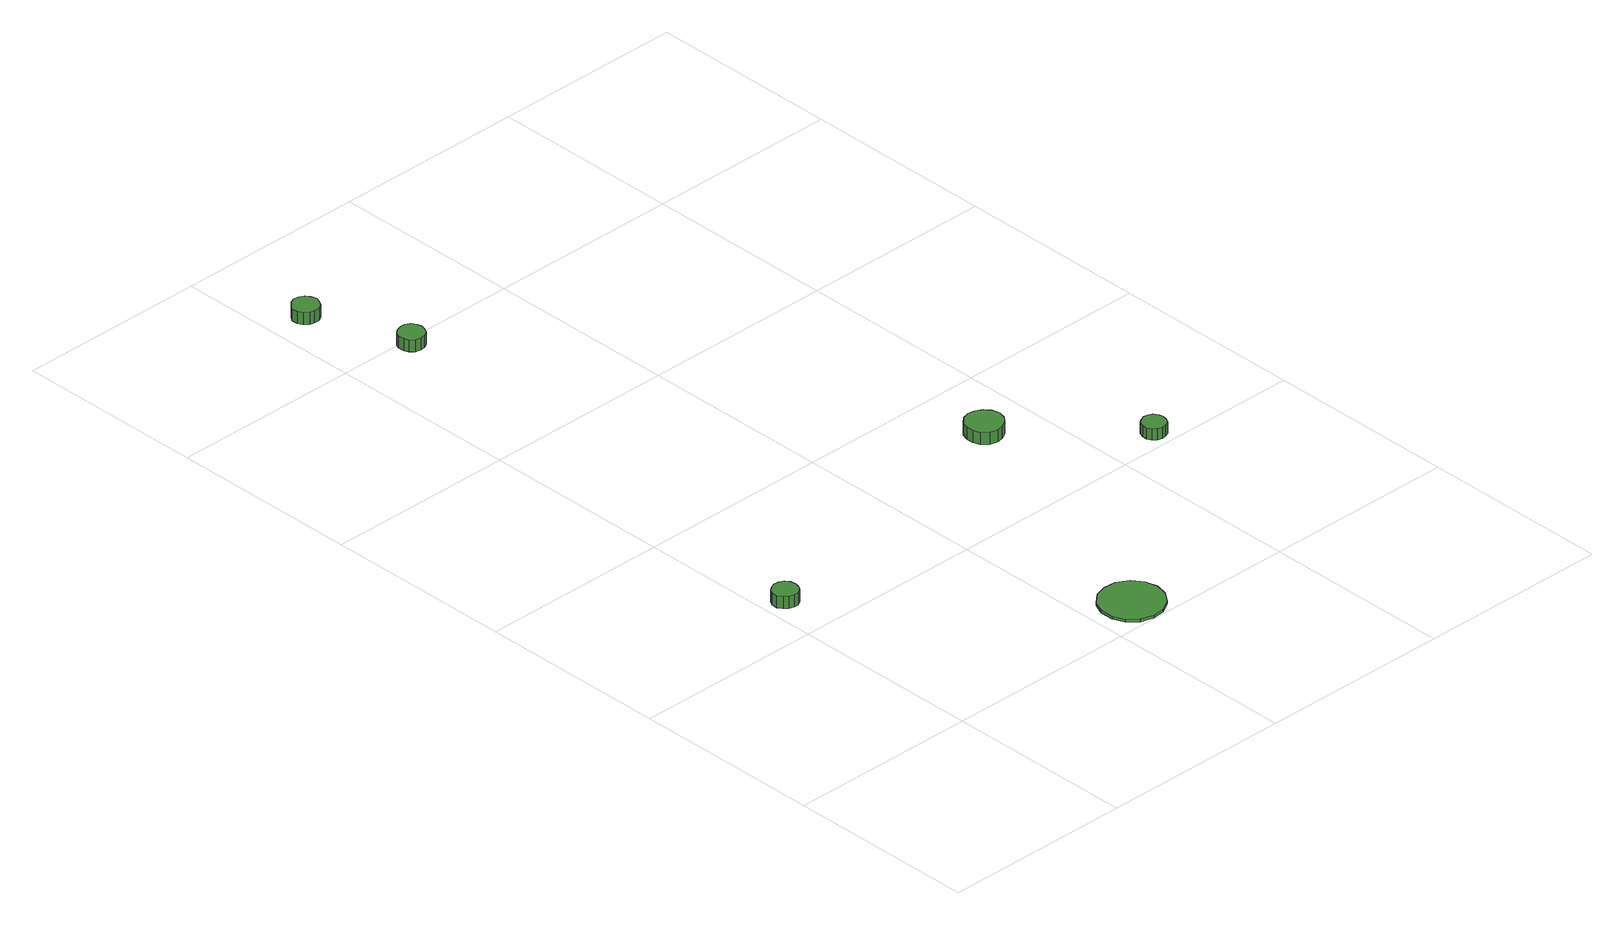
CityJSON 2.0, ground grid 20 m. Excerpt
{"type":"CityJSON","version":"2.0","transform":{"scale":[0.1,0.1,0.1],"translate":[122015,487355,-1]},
"CityObjects":{
"tree1":{"type":"SolitaryVegetationObject","attributes":{"function":"something"},"geometry":[{"type":"MultiSurface","lod":"1","boundaries":[[[0,1,2,3,4,5,6,7,8,9,10,11,12,13,14]],[[15,16,17,18,19,20,21,22,23,24,25,26,27,28,29]],[[0,29,28,1]],[[1,28,27,2]],[[2,27,26,3]],[[3,26,25,4]],[[4,25,24,5]],[[5,24,23,6]],[[6,23,22,7]],[[7,22,21,8]],[[8,21,20,9]],[[9,20,19,10]],[[10,19,18,11]],[[11,18,17,12]],[[12,17,16,13]],[[13,16,15,14]],[[14,15,29,0]]]}]},
"tree2":{"type":"SolitaryVegetationObject","attributes":{"function":"something"},"geometry":[{"type":"MultiSurface","lod":"1","boundaries":[[[30,31,32,33,34,35,36,37,38,39,40,41,42,43,44]],[[45,46,47,48,49,50,51,52,53,54,55,56,57,58,59]],[[30,59,58,31]],[[31,58,57,32]],[[32,57,56,33]],[[33,56,55,34]],[[34,55,54,35]],[[35,54,53,36]],[[36,53,52,37]],[[37,52,51,38]],[[38,51,50,39]],[[39,50,49,40]],[[40,49,48,41]],[[41,48,47,42]],[[42,47,46,43]],[[43,46,45,44]],[[44,45,59,30]]]}]},
"tree3":{"type":"SolitaryVegetationObject","attributes":{"function":"something"},"geometry":[{"type":"MultiSurface","lod":"1","boundaries":[[[60,61,62,63,64,65,66,67,68,69,70,71,72,73,74]],[[75,76,77,78,79,80,81,82,83,84,85,86,87,88,89]],[[60,89,88,61]],[[61,88,87,62]],[[62,87,86,63]],[[63,86,85,64]],[[64,85,84,65]],[[65,84,83,66]],[[66,83,82,67]],[[67,82,81,68]],[[68,81,80,69]],[[69,80,79,70]],[[70,79,78,71]],[[71,78,77,72]],[[72,77,76,73]],[[73,76,75,74]],[[74,75,89,60]]]}]},
"tree4":{"type":"SolitaryVegetationObject","attributes":{"function":"something"},"geometry":[{"type":"MultiSurface","lod":"1","boundaries":[[[90,91,92,93,94,95,96,97,98,99,100,101,102,103,104]],[[105,106,107,108,109,110,111,112,113,114,115,116,117,118,119]],[[90,119,118,91]],[[91,118,117,92]],[[92,117,116,93]],[[93,116,115,94]],[[94,115,114,95]],[[95,114,113,96]],[[96,113,112,97]],[[97,112,111,98]],[[98,111,110,99]],[[99,110,109,100]],[[100,109,108,101]],[[101,108,107,102]],[[102,107,106,103]],[[103,106,105,104]],[[104,105,119,90]]]}]},
"tree5":{"type":"SolitaryVegetationObject","attributes":{"function":"something"},"geometry":[{"type":"MultiSurface","lod":"1","boundaries":[[[120,121,122,123,124,125,126,127,128,129,130,131,132,133,134]],[[135,136,137,138,139,140,141,142,143,144,145,146,147,148,149]],[[120,149,148,121]],[[121,148,147,122]],[[122,147,146,123]],[[123,146,145,124]],[[124,145,144,125]],[[125,144,143,126]],[[126,143,142,127]],[[127,142,141,128]],[[128,141,140,129]],[[129,140,139,130]],[[130,139,138,131]],[[131,138,137,132]],[[132,137,136,133]],[[133,136,135,134]],[[134,135,149,120]]]}]},
"tree6":{"type":"SolitaryVegetationObject","attributes":{"function":"something"},"geometry":[{"type":"MultiSurface","lod":"1","boundaries":[[[150,151,152,153,154,155,156,157,158,159,160,161,162,163,164]],[[165,166,167,168,169,170,171,172,173,174,175,176,177,178,179]],[[150,179,178,151]],[[151,178,177,152]],[[152,177,176,153]],[[153,176,175,154]],[[154,175,174,155]],[[155,174,173,156]],[[156,173,172,157]],[[157,172,171,158]],[[158,171,170,159]],[[159,170,169,160]],[[160,169,168,161]],[[161,168,167,162]],[[162,167,166,163]],[[163,166,165,164]],[[164,165,179,150]]]}]}
},
"vertices":[
[27,244,31],[26,249,31],[23,254,31],[18,256,31],[13,257,31],[8,255,31],[4,252,31],[1,247,31],[1,241,31],[4,236,31],[8,233,31],[13,231,31],[18,231,31],[23,234,31],[26,239,31],[26,239,18],[23,234,18],[18,231,18],[13,231,18],[8,233,18],[4,236,18],[1,241,18],[1,247,18],[4,252,18],[8,255,18],[13,257,18],[18,256,18],[23,254,18],[26,249,18],[27,244,18],
[279,33,12],[276,46,12],[268,57,12],[256,64,12],[243,65,12],[230,61,12],[220,52,12],[215,40,12],[215,26,12],[220,14,12],[230,5,12],[243,1,12],[256,2,12],[268,9,12],[276,20,12],[276,20,9],[268,9,9],[256,2,9],[243,1,9],[230,5,9],[220,14,9],[215,26,9],[215,40,9],[220,52,9],[230,61,9],[243,65,9],[256,64,9],[268,57,9],[276,46,9],[279,33,9],
[53,891,23],[51,897,23],[48,902,23],[43,904,23],[37,905,23],[32,903,23],[28,899,23],[25,894,23],[25,888,23],[28,883,23],[32,879,23],[37,878,23],[43,878,23],[48,881,23],[51,886,23],[51,886,10],[48,881,10],[43,878,10],[37,878,10],[32,879,10],[28,883,10],[25,888,10],[25,894,10],[28,899,10],[32,903,10],[37,905,10],[43,904,10],[48,902,10],[51,897,10],[53,891,10],
[88,791,24],[87,796,24],[84,801,24],[79,804,24],[74,804,24],[68,802,24],[64,799,24],[62,794,24],[62,788,24],[64,783,24],[68,779,24],[74,778,24],[79,778,24],[84,781,24],[87,786,24],[87,786,11],[84,781,11],[79,778,11],[74,778,11],[68,779,11],[64,783,11],[62,788,11],[62,794,11],[64,799,11],[68,802,11],[74,804,11],[79,804,11],[84,801,11],[87,796,11],[88,791,11],
[361,322,26],[359,330,26],[354,336,26],[347,340,26],[340,341,26],[332,339,26],[326,333,26],[323,326,26],[323,318,26],[326,311,26],[332,305,26],[340,303,26],[347,304,26],[354,308,26],[359,314,26],[359,314,13],[354,308,13],[347,304,13],[340,303,13],[332,305,13],[326,311,13],[323,318,13],[323,326,13],[326,333,13],[332,339,13],[340,341,13],[347,340,13],[354,336,13],[359,330,13],[361,322,13],
[465,217,24],[464,221,24],[461,226,24],[457,228,24],[452,229,24],[447,227,24],[443,224,24],[441,219,24],[441,214,24],[443,209,24],[447,206,24],[452,204,24],[457,205,24],[461,207,24],[464,212,24],[464,212,12],[461,207,12],[457,205,12],[452,204,12],[447,206,12],[443,209,12],[441,214,12],[441,219,12],[443,224,12],[447,227,12],[452,229,12],[457,228,12],[461,226,12],[464,221,12],[465,217,12]
]}
